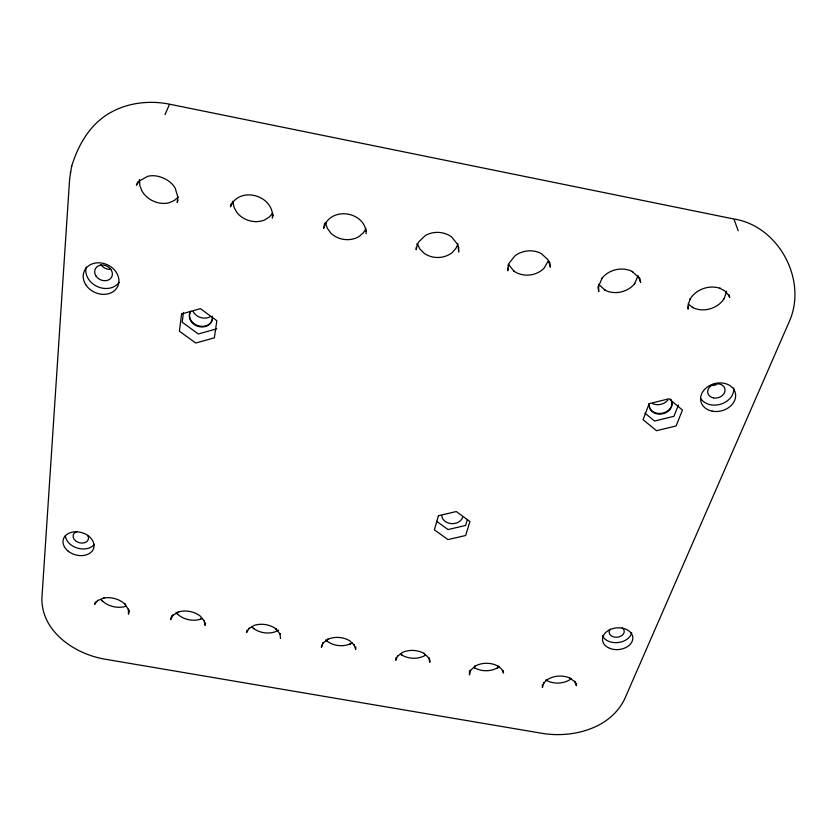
<?xml version="1.0" encoding="UTF-8"?>
<svg xmlns="http://www.w3.org/2000/svg" width="837" height="837" viewBox="0 0 837 837"><rect width="100%" height="100%" fill="white"/><g stroke="black" fill="none" stroke-linecap="round" stroke-linejoin="round"><path stroke-width="1.26" d="M429.925 659.797L429.873 662.297L428.596 657.484L429.025 658.196L423.982 653.341L424.453 653.624C417.893 649.815 409.523 649.366 402.555 652.358L397.324 656.354L397.795 655.706L395.775 660.33L395.901 657.83M416.271 247.208L416.146 249.719L417.537 243.881L417.307 244.561L418.762 241.82L425.384 235.5C433.44 230.897 444.102 231.399 451.593 236.923L457.232 243.912L458.31 246.789L458.111 246.088L458.686 252.031L458.666 246.988M272.318 218.216L272.559 215.172L272.59 215.904C272.391 195.523 241.443 186.567 231.274 204.667L231.671 204.05L230.468 206.833L231.535 203.213M355.851 646.991L355.652 649.47L354.051 644.584L354.428 645.285L349.573 640.65C342.971 636.873 334.57 636.298 327.581 639.384L328.114 639.154L322.611 643.444L323.134 642.806L321.418 647.493L321.701 645.013M280.552 638.474L279.903 633.473L280.249 634.216L275.823 628.754L276.262 629.089C270.131 624.465 261.751 623.105 254.417 625.302L248.631 628.754L249.185 628.158L246.549 632.605L246.988 630.135M71.689 165.967L69.638 178.877L41.892 598.193C41.295 631.998 75.55 654.524 105.776 659.315L542.219 733.358C572.665 738.38 610.56 728.619 624.758 698.759L789.417 321.262C807.715 279.924 778.431 225.551 733.348 218.896L169.806 104.238C147.94 99.781 124.075 103.077 105.41 115.736C88.063 127.527 77.422 147.05 71.532 166.73M139.36 180.311L139.455 179.589L139.905 185.804L142.144 191.37C147.594 200.273 158.863 205.253 169.084 202.795L174.389 200.451L178.187 197.113M726.6 291.234L724.151 298.704L724.455 298.181C718.052 308.654 703.247 313.069 692.304 307.325L692.848 307.597L688.255 304.009M183.449 312.431L182.194 322.224L198.348 333.963L216.793 328.815M324.536 223.448L323.699 228.375L325.855 222.715L325.551 223.353C335.02 207.262 363.425 212.42 366.104 231.389L365.978 230.677L366.146 233.711M70.318 172.746L70.475 172.004M205.588 622.979L205.065 625.438L204.092 620.363L204.374 621.096L200.074 615.896C193.849 611.313 185.437 609.807 178.03 612.077L178.595 611.91L172.474 615.582L173.092 614.996L170.748 619.516L171.637 615.844M272.611 216.992L273.197 214.554M638.171 275.614L634.488 283.837L634.833 283.408C627.949 292.218 614.672 295.262 604.732 290.031L605.193 290.282L598.643 284.35M129.473 610.539L128.448 614.201L128.417 609.148L128.668 609.932L124.88 603.969L125.288 604.366C119.586 598.999 111.269 596.708 103.589 598.036L104.112 597.911L97.27 600.788L97.908 600.255L94.665 604.377L95.418 601.949M467.339 519.651L465.571 525.458L448.057 529.559L436.642 521.325M458.027 243.87L455.872 248.432L452.032 252.701C444.07 258.926 432.112 259.104 423.951 253.14L419.902 249.007L417.224 243.588L417.391 244.268M178.072 200.085L177.182 202.481L177.852 197.145L175.247 188.304C170.727 179.589 156.906 173.521 147.469 176.44L139.57 180.855L136.41 185.165L137.948 181.629M678.42 405.003L673.931 416.313L654.555 421.032L645.024 413.206M548.381 260.799L544.019 268.269C536.172 276.21 522.539 277.528 513.51 270.832L513.96 271.125L508.3 264.199M165.025 114.606L169.346 104.667M365.999 228.637L363.268 232.895L358.885 236.641C350.086 241.788 338.138 240.198 330.856 233.125L327.372 228.386L325.405 222.569L325.488 223.259M272.726 213.079L269.441 216.929L264.565 220.026C255.003 223.908 243.295 220.56 236.913 212.514L234.036 207.304L232.822 201.215L232.822 201.926M570.949 679.027L571.441 678.661C564.18 684.049 553.644 684.572 545.85 680.021M499.25 666.608L497.304 667.978L497.774 667.685C490.649 671.766 481.338 671.766 474.244 667.644L474.746 667.936M278.575 630.104L274.63 632.019C267.495 634.153 259.376 632.814 253.391 628.346L253.81 628.671L251.979 627.039M352.136 642.837L350.002 644.009L350.504 643.779C342.929 647.085 333.576 646.091 326.985 641.079L327.455 641.414L325.708 639.803M425.039 655.465L425.562 655.183C418.469 659.399 409.115 659.242 402.001 655.151L402.451 655.434L400.452 654.042M202.345 618.449L200.043 619.38L200.577 619.213C192.562 621.64 183.24 619.61 177.162 613.783L177.601 614.17L176.042 612.349M125.257 606.438L125.853 606.281L123.269 606.951C115.809 608.227 107.732 605.998 102.177 600.799L102.553 601.186L100.911 599.344M734.143 219.556L738.182 230.824M728.933 295.011L729.697 297.386L728.493 294.833L728.933 295.513L725.093 291.14L719.694 288.158L720.218 288.378C709.295 284.59 696.049 289.215 690.075 299.165L690.42 298.631L688.265 304.27L688.192 309.177L687.554 306.792M639.604 277.633L640.629 282.299L638.505 276.953L638.861 277.622L632.197 271.47L632.709 271.722C622.477 266.26 608.719 269.42 601.709 278.595L602.085 278.156L598.486 286.536L598.56 285.773L598.737 291.527L597.953 286.829M549.71 262.086L550.296 267.212L548.946 261.5L549.218 262.18L547.775 259.522L541.236 253.517C533.023 249.175 522.455 250.169 515.069 255.756L509.356 262.787L508.268 265.643L508.425 264.921L507.818 270.79L507.661 268.227M576.212 683.201L576.452 685.733L574.538 681.234L575.05 681.904L569.411 677.75L569.913 678.012C562.202 674.758 552.692 675.543 545.944 680.617L546.467 680.251L543.422 683.578L543.809 682.866L542.439 687.522L542.261 684.99M503.372 670.594L503.466 673.105L501.708 669.213L498.13 666.179L498.664 666.482C491.382 662.224 481.788 662.224 474.485 666.44L474.977 666.147L470.112 670.918L470.561 670.207L469.484 674.936L469.442 671.169M212.535 318.102A11.697 9.814 18.1 0 1 198.149 325.75A11.697 9.814 18.1 0 1 190.585 311.228M210.192 316.773A11.592 9.762 18.3 0 1 193.159 311.605M462.579 517.36A10.536 8.203 0.5 0 1 451.331 523.627A10.536 8.203 0.5 0 1 441.8 515.759M667.78 400.222A11.373 9.155 -12 0 1 652.661 403.685M670.594 399.113A11.477 9.197 -11.8 0 1 662.569 413.175A11.477 9.197 -11.8 0 1 649.25 403.821M670.73 399.751A11.477 9.207 -11.8 0 1 662.705 413.813A11.477 9.207 -11.8 0 1 649.376 404.449M212.211 316.187A11.708 9.814 18 0 1 199.394 326.712A11.708 9.814 18 0 1 190.407 311.814M110.798 269.263A9.008 7.491 25.2 0 1 100.89 264.638M716.65 384.445A8.694 6.958 -15 0 1 712.297 385.522M622.226 627.855A7.564 5.441 -5.1 0 1 622.32 635.199A7.564 5.441 -5.1 0 1 612.182 636.35A7.564 5.441 -5.1 0 1 610.288 629.204M87.728 535.439A7.857 5.765 16.1 0 1 84.213 542.836A7.857 5.765 16.1 0 1 73.876 538.85A7.857 5.765 16.1 0 1 77.37 531.443M631.684 632.479A15.118 10.871 -5.1 0 1 618.177 642.523A15.118 10.871 -5.1 0 1 602.389 635.796M733.714 387.929A17.619 14.009 -14.7 0 1 721.086 404.062A17.619 14.009 -14.7 0 1 700.736 398.517M119.053 282.31A18.268 15.108 24.8 0 1 97.144 286.484A18.268 15.108 24.8 0 1 86.242 267.045M94.382 544.385A15.715 11.519 16.1 0 1 77.318 548.068A15.715 11.519 16.1 0 1 65.37 535.586M181.587 313.969L179.39 331.211L195.732 343.013L214.345 337.855L216.846 320.707L200.42 308.633L181.587 313.969M438.4 515.77L434.372 529.831L447.983 539.603L465.654 535.492L469.934 521.493L456.28 511.533L438.4 515.77M649.146 403.685L643.057 419.682L656.511 430.699L676.087 425.96L682.458 410.046L668.972 398.789L649.146 403.685M713.459 397.878A8.809 6.999 -14.7 0 0 724.915 388.839A8.809 6.999 -14.7 0 0 710.707 386.056A8.809 6.999 -14.7 0 0 713.459 397.878M95.941 275.948A9.134 7.554 24.8 0 0 111.311 277.622A9.134 7.554 24.8 0 0 103.349 265.088A9.134 7.554 24.8 0 0 95.941 275.948M67.849 550.882A15.819 11.551 16 0 0 93.629 548.35A15.819 11.551 16 0 0 74.074 531.861A15.819 11.551 16 0 0 67.849 550.882M85.751 284.674A18.393 15.171 24.6 0 0 116.709 288.137A18.393 15.171 24.6 0 0 100.733 262.933A18.393 15.171 24.6 0 0 85.751 284.674M712.203 411.145A17.744 14.051 -14.5 0 0 735.378 393.087A17.744 14.051 -14.5 0 0 706.794 387.405A17.744 14.051 -14.5 0 0 712.203 411.145M609.545 648.277A15.212 10.891 -5 0 0 632.824 638.505A15.212 10.891 -5 0 0 610.602 629.351A15.212 10.891 -5 0 0 609.545 648.277"/></g></svg>
